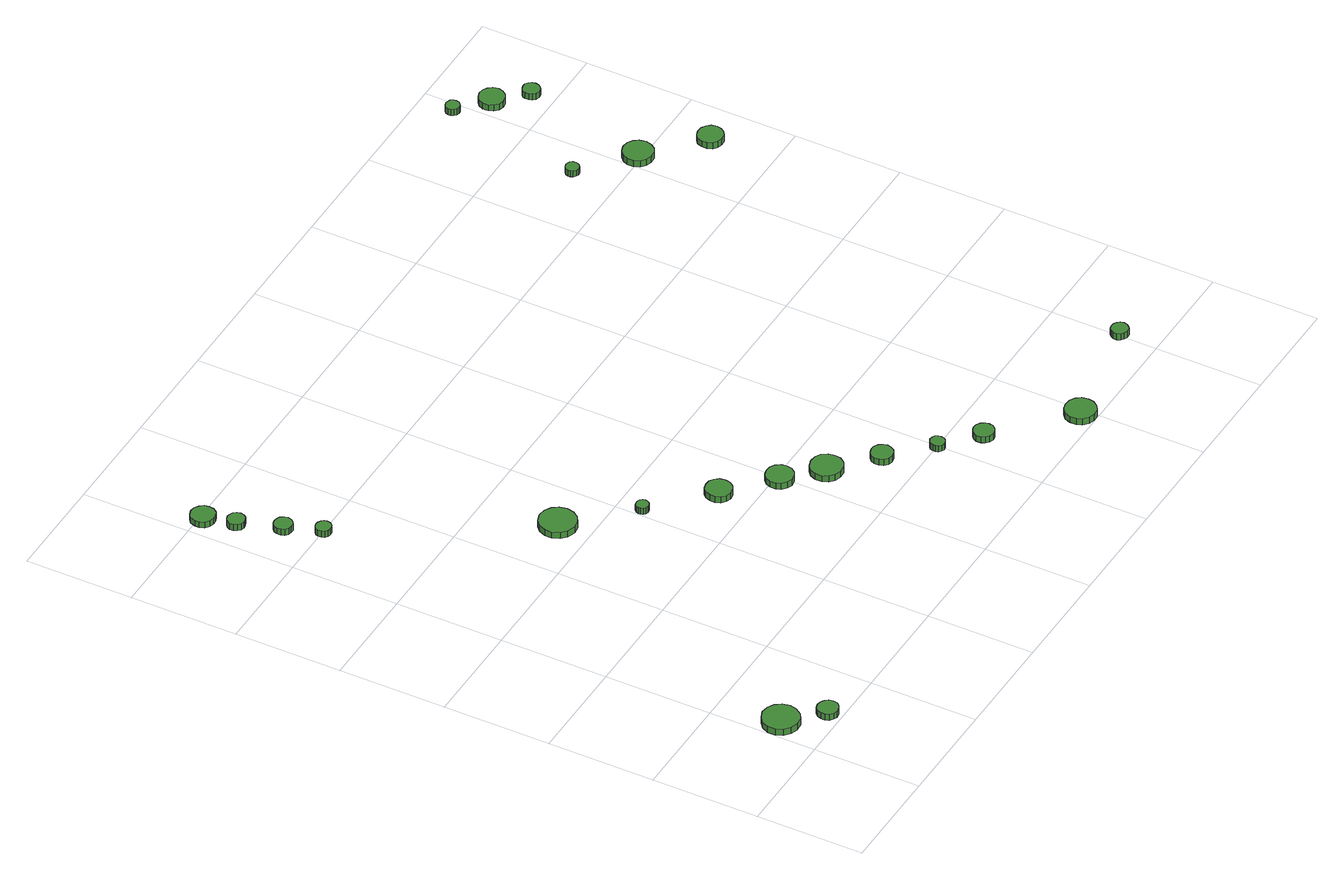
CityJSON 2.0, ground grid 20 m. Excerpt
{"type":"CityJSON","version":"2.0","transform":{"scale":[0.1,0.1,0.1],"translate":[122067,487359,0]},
"CityObjects":{
"tree1":{"type":"SolitaryVegetationObject","attributes":{"function":"something"},"geometry":[{"type":"MultiSurface","lod":"1","boundaries":[[[0,1,2,3,4,5,6,7,8,9,10,11,12,13,14]],[[15,16,17,18,19,20,21,22,23,24,25,26,27,28,29]],[[0,29,28,1]],[[1,28,27,2]],[[2,27,26,3]],[[3,26,25,4]],[[4,25,24,5]],[[5,24,23,6]],[[6,23,22,7]],[[7,22,21,8]],[[8,21,20,9]],[[9,20,19,10]],[[10,19,18,11]],[[11,18,17,12]],[[12,17,16,13]],[[13,16,15,14]],[[14,15,29,0]]]}]},
"tree2":{"type":"SolitaryVegetationObject","attributes":{"function":"something"},"geometry":[{"type":"MultiSurface","lod":"1","boundaries":[[[30,31,32,33,34,35,36,37,38,39,40,41,42,43,44]],[[45,46,47,48,49,50,51,52,53,54,55,56,57,58,59]],[[30,59,58,31]],[[31,58,57,32]],[[32,57,56,33]],[[33,56,55,34]],[[34,55,54,35]],[[35,54,53,36]],[[36,53,52,37]],[[37,52,51,38]],[[38,51,50,39]],[[39,50,49,40]],[[40,49,48,41]],[[41,48,47,42]],[[42,47,46,43]],[[43,46,45,44]],[[44,45,59,30]]]}]},
"tree3":{"type":"SolitaryVegetationObject","attributes":{"function":"something"},"geometry":[{"type":"MultiSurface","lod":"1","boundaries":[[[60,61,62,63,64,65,66,67,68,69,70,71,72,73,74]],[[75,76,77,78,79,80,81,82,83,84,85,86,87,88,89]],[[60,89,88,61]],[[61,88,87,62]],[[62,87,86,63]],[[63,86,85,64]],[[64,85,84,65]],[[65,84,83,66]],[[66,83,82,67]],[[67,82,81,68]],[[68,81,80,69]],[[69,80,79,70]],[[70,79,78,71]],[[71,78,77,72]],[[72,77,76,73]],[[73,76,75,74]],[[74,75,89,60]]]}]},
"tree4":{"type":"SolitaryVegetationObject","attributes":{"function":"something"},"geometry":[{"type":"MultiSurface","lod":"1","boundaries":[[[90,91,92,93,94,95,96,97,98,99,100,101,102,103,104]],[[105,106,107,108,109,110,111,112,113,114,115,116,117,118,119]],[[90,119,118,91]],[[91,118,117,92]],[[92,117,116,93]],[[93,116,115,94]],[[94,115,114,95]],[[95,114,113,96]],[[96,113,112,97]],[[97,112,111,98]],[[98,111,110,99]],[[99,110,109,100]],[[100,109,108,101]],[[101,108,107,102]],[[102,107,106,103]],[[103,106,105,104]],[[104,105,119,90]]]}]},
"tree5":{"type":"SolitaryVegetationObject","attributes":{"function":"something"},"geometry":[{"type":"MultiSurface","lod":"1","boundaries":[[[120,121,122,123,124,125,126,127,128,129,130,131,132,133,134]],[[135,136,137,138,139,140,141,142,143,144,145,146,147,148,149]],[[120,149,148,121]],[[121,148,147,122]],[[122,147,146,123]],[[123,146,145,124]],[[124,145,144,125]],[[125,144,143,126]],[[126,143,142,127]],[[127,142,141,128]],[[128,141,140,129]],[[129,140,139,130]],[[130,139,138,131]],[[131,138,137,132]],[[132,137,136,133]],[[133,136,135,134]],[[134,135,149,120]]]}]},
"tree6":{"type":"SolitaryVegetationObject","attributes":{"function":"something"},"geometry":[{"type":"MultiSurface","lod":"1","boundaries":[[[150,151,152,153,154,155,156,157,158,159,160,161,162,163,164]],[[165,166,167,168,169,170,171,172,173,174,175,176,177,178,179]],[[150,179,178,151]],[[151,178,177,152]],[[152,177,176,153]],[[153,176,175,154]],[[154,175,174,155]],[[155,174,173,156]],[[156,173,172,157]],[[157,172,171,158]],[[158,171,170,159]],[[159,170,169,160]],[[160,169,168,161]],[[161,168,167,162]],[[162,167,166,163]],[[163,166,165,164]],[[164,165,179,150]]]}]},
"tree7":{"type":"SolitaryVegetationObject","attributes":{"function":"something"},"geometry":[{"type":"MultiSurface","lod":"1","boundaries":[[[180,181,182,183,184,185,186,187,188,189,190,191,192,193,194]],[[195,196,197,198,199,200,201,202,203,204,205,206,207,208,209]],[[180,209,208,181]],[[181,208,207,182]],[[182,207,206,183]],[[183,206,205,184]],[[184,205,204,185]],[[185,204,203,186]],[[186,203,202,187]],[[187,202,201,188]],[[188,201,200,189]],[[189,200,199,190]],[[190,199,198,191]],[[191,198,197,192]],[[192,197,196,193]],[[193,196,195,194]],[[194,195,209,180]]]}]},
"tree8":{"type":"SolitaryVegetationObject","attributes":{"function":"something"},"geometry":[{"type":"MultiSurface","lod":"1","boundaries":[[[210,211,212,213,214,215,216,217,218,219,220,221,222,223,224]],[[225,226,227,228,229,230,231,232,233,234,235,236,237,238,239]],[[210,239,238,211]],[[211,238,237,212]],[[212,237,236,213]],[[213,236,235,214]],[[214,235,234,215]],[[215,234,233,216]],[[216,233,232,217]],[[217,232,231,218]],[[218,231,230,219]],[[219,230,229,220]],[[220,229,228,221]],[[221,228,227,222]],[[222,227,226,223]],[[223,226,225,224]],[[224,225,239,210]]]}]},
"tree9":{"type":"SolitaryVegetationObject","attributes":{"function":"something"},"geometry":[{"type":"MultiSurface","lod":"1","boundaries":[[[240,241,242,243,244,245,246,247,248,249,250,251,252,253,254]],[[255,256,257,258,259,260,261,262,263,264,265,266,267,268,269]],[[240,269,268,241]],[[241,268,267,242]],[[242,267,266,243]],[[243,266,265,244]],[[244,265,264,245]],[[245,264,263,246]],[[246,263,262,247]],[[247,262,261,248]],[[248,261,260,249]],[[249,260,259,250]],[[250,259,258,251]],[[251,258,257,252]],[[252,257,256,253]],[[253,256,255,254]],[[254,255,269,240]]]}]},
"tree10":{"type":"SolitaryVegetationObject","attributes":{"function":"something"},"geometry":[{"type":"MultiSurface","lod":"1","boundaries":[[[270,271,272,273,274,275,276,277,278,279,280,281,282,283,284]],[[285,286,287,288,289,290,291,292,293,294,295,296,297,298,299]],[[270,299,298,271]],[[271,298,297,272]],[[272,297,296,273]],[[273,296,295,274]],[[274,295,294,275]],[[275,294,293,276]],[[276,293,292,277]],[[277,292,291,278]],[[278,291,290,279]],[[279,290,289,280]],[[280,289,288,281]],[[281,288,287,282]],[[282,287,286,283]],[[283,286,285,284]],[[284,285,299,270]]]}]},
"tree11":{"type":"SolitaryVegetationObject","attributes":{"function":"something"},"geometry":[{"type":"MultiSurface","lod":"1","boundaries":[[[300,301,302,303,304,305,306,307,308,309,310,311,312,313,314]],[[315,316,317,318,319,320,321,322,323,324,325,326,327,328,329]],[[300,329,328,301]],[[301,328,327,302]],[[302,327,326,303]],[[303,326,325,304]],[[304,325,324,305]],[[305,324,323,306]],[[306,323,322,307]],[[307,322,321,308]],[[308,321,320,309]],[[309,320,319,310]],[[310,319,318,311]],[[311,318,317,312]],[[312,317,316,313]],[[313,316,315,314]],[[314,315,329,300]]]}]},
"tree12":{"type":"SolitaryVegetationObject","attributes":{"function":"something"},"geometry":[{"type":"MultiSurface","lod":"1","boundaries":[[[330,331,332,333,334,335,336,337,338,339,340,341,342,343,344]],[[345,346,347,348,349,350,351,352,353,354,355,356,357,358,359]],[[330,359,358,331]],[[331,358,357,332]],[[332,357,356,333]],[[333,356,355,334]],[[334,355,354,335]],[[335,354,353,336]],[[336,353,352,337]],[[337,352,351,338]],[[338,351,350,339]],[[339,350,349,340]],[[340,349,348,341]],[[341,348,347,342]],[[342,347,346,343]],[[343,346,345,344]],[[344,345,359,330]]]}]},
"tree13":{"type":"SolitaryVegetationObject","attributes":{"function":"something"},"geometry":[{"type":"MultiSurface","lod":"1","boundaries":[[[360,361,362,363,364,365,366,367,368,369,370,371,372,373,374]],[[375,376,377,378,379,380,381,382,383,384,385,386,387,388,389]],[[360,389,388,361]],[[361,388,387,362]],[[362,387,386,363]],[[363,386,385,364]],[[364,385,384,365]],[[365,384,383,366]],[[366,383,382,367]],[[367,382,381,368]],[[368,381,380,369]],[[369,380,379,370]],[[370,379,378,371]],[[371,378,377,372]],[[372,377,376,373]],[[373,376,375,374]],[[374,375,389,360]]]}]},
"tree14":{"type":"SolitaryVegetationObject","attributes":{"function":"something"},"geometry":[{"type":"MultiSurface","lod":"1","boundaries":[[[390,391,392,393,394,395,396,397,398,399,400,401,402,403,404]],[[405,406,407,408,409,410,411,412,413,414,415,416,417,418,419]],[[390,419,418,391]],[[391,418,417,392]],[[392,417,416,393]],[[393,416,415,394]],[[394,415,414,395]],[[395,414,413,396]],[[396,413,412,397]],[[397,412,411,398]],[[398,411,410,399]],[[399,410,409,400]],[[400,409,408,401]],[[401,408,407,402]],[[402,407,406,403]],[[403,406,405,404]],[[404,405,419,390]]]}]},
"tree15":{"type":"SolitaryVegetationObject","attributes":{"function":"something"},"geometry":[{"type":"MultiSurface","lod":"1","boundaries":[[[420,421,422,423,424,425,426,427,428,429,430,431,432,433,434]],[[435,436,437,438,439,440,441,442,443,444,445,446,447,448,449]],[[420,449,448,421]],[[421,448,447,422]],[[422,447,446,423]],[[423,446,445,424]],[[424,445,444,425]],[[425,444,443,426]],[[426,443,442,427]],[[427,442,441,428]],[[428,441,440,429]],[[429,440,439,430]],[[430,439,438,431]],[[431,438,437,432]],[[432,437,436,433]],[[433,436,435,434]],[[434,435,449,420]]]}]},
"tree16":{"type":"SolitaryVegetationObject","attributes":{"function":"something"},"geometry":[{"type":"MultiSurface","lod":"1","boundaries":[[[450,451,452,453,454,455,456,457,458,459,460,461,462,463,464]],[[465,466,467,468,469,470,471,472,473,474,475,476,477,478,479]],[[450,479,478,451]],[[451,478,477,452]],[[452,477,476,453]],[[453,476,475,454]],[[454,475,474,455]],[[455,474,473,456]],[[456,473,472,457]],[[457,472,471,458]],[[458,471,470,459]],[[459,470,469,460]],[[460,469,468,461]],[[461,468,467,462]],[[462,467,466,463]],[[463,466,465,464]],[[464,465,479,450]]]}]},
"tree17":{"type":"SolitaryVegetationObject","attributes":{"function":"something"},"geometry":[{"type":"MultiSurface","lod":"1","boundaries":[[[480,481,482,483,484,485,486,487,488,489,490,491,492,493,494]],[[495,496,497,498,499,500,501,502,503,504,505,506,507,508,509]],[[480,509,508,481]],[[481,508,507,482]],[[482,507,506,483]],[[483,506,505,484]],[[484,505,504,485]],[[485,504,503,486]],[[486,503,502,487]],[[487,502,501,488]],[[488,501,500,489]],[[489,500,499,490]],[[490,499,498,491]],[[491,498,497,492]],[[492,497,496,493]],[[493,496,495,494]],[[494,495,509,480]]]}]},
"tree18":{"type":"SolitaryVegetationObject","attributes":{"function":"something"},"geometry":[{"type":"MultiSurface","lod":"1","boundaries":[[[510,511,512,513,514,515,516,517,518,519,520,521,522,523,524]],[[525,526,527,528,529,530,531,532,533,534,535,536,537,538,539]],[[510,539,538,511]],[[511,538,537,512]],[[512,537,536,513]],[[513,536,535,514]],[[514,535,534,515]],[[515,534,533,516]],[[516,533,532,517]],[[517,532,531,518]],[[518,531,530,519]],[[519,530,529,520]],[[520,529,528,521]],[[521,528,527,522]],[[522,527,526,523]],[[523,526,525,524]],[[524,525,539,510]]]}]},
"tree19":{"type":"SolitaryVegetationObject","attributes":{"function":"something"},"geometry":[{"type":"MultiSurface","lod":"1","boundaries":[[[540,541,542,543,544,545,546,547,548,549,550,551,552,553,554]],[[555,556,557,558,559,560,561,562,563,564,565,566,567,568,569]],[[540,569,568,541]],[[541,568,567,542]],[[542,567,566,543]],[[543,566,565,544]],[[544,565,564,545]],[[545,564,563,546]],[[546,563,562,547]],[[547,562,561,548]],[[548,561,560,549]],[[549,560,559,550]],[[550,559,558,551]],[[551,558,557,552]],[[552,557,556,553]],[[553,556,555,554]],[[554,555,569,540]]]}]},
"tree20":{"type":"SolitaryVegetationObject","attributes":{"function":"something"},"geometry":[{"type":"MultiSurface","lod":"1","boundaries":[[[570,571,572,573,574,575,576,577,578,579,580,581,582,583,584]],[[585,586,587,588,589,590,591,592,593,594,595,596,597,598,599]],[[570,599,598,571]],[[571,598,597,572]],[[572,597,596,573]],[[573,596,595,574]],[[574,595,594,575]],[[575,594,593,576]],[[576,593,592,577]],[[577,592,591,578]],[[578,591,590,579]],[[579,590,589,580]],[[580,589,588,581]],[[581,588,587,582]],[[582,587,586,583]],[[583,586,585,584]],[[584,585,599,570]]]}]},
"tree21":{"type":"SolitaryVegetationObject","attributes":{"function":"something"},"geometry":[{"type":"MultiSurface","lod":"1","boundaries":[[[600,601,602,603,604,605,606,607,608,609,610,611,612,613,614]],[[615,616,617,618,619,620,621,622,623,624,625,626,627,628,629]],[[600,629,628,601]],[[601,628,627,602]],[[602,627,626,603]],[[603,626,625,604]],[[604,625,624,605]],[[605,624,623,606]],[[606,623,622,607]],[[607,622,621,608]],[[608,621,620,609]],[[609,620,619,610]],[[610,619,618,611]],[[611,618,617,612]],[[612,617,616,613]],[[613,616,615,614]],[[614,615,629,600]]]}]},
"tree22":{"type":"SolitaryVegetationObject","attributes":{"function":"something"},"geometry":[{"type":"MultiSurface","lod":"1","boundaries":[[[630,631,632,633,634,635,636,637,638,639,640,641,642,643,644]],[[645,646,647,648,649,650,651,652,653,654,655,656,657,658,659]],[[630,659,658,631]],[[631,658,657,632]],[[632,657,656,633]],[[633,656,655,634]],[[634,655,654,635]],[[635,654,653,636]],[[636,653,652,637]],[[637,652,651,638]],[[638,651,650,639]],[[639,650,649,640]],[[640,649,648,641]],[[641,648,647,642]],[[642,647,646,643]],[[643,646,645,644]],[[644,645,659,630]]]}]}
},
"vertices":[
[67,82,17],[64,96,17],[56,107,17],[44,114,17],[30,116,17],[17,111,17],[6,102,17],[0,89,17],[0,75,17],[6,63,17],[17,53,17],[30,49,17],[44,50,17],[56,57,17],[64,69,17],[64,69,4],[56,57,4],[44,50,4],[30,49,4],[17,53,4],[6,63,4],[0,75,4],[0,89,4],[6,102,4],[17,111,4],[30,116,4],[44,114,4],[56,107,4],[64,96,4],[67,82,4],
[113,25,16],[112,33,16],[107,39,16],[100,43,16],[92,44,16],[85,42,16],[79,36,16],[76,29,16],[76,21,16],[79,14,16],[85,9,16],[92,6,16],[100,7,16],[107,11,16],[112,17,16],[112,17,3],[107,11,3],[100,7,3],[92,6,3],[85,9,3],[79,14,3],[76,21,3],[76,29,3],[79,36,3],[85,42,3],[92,44,3],[100,43,3],[107,39,3],[112,33,3],[113,25,3],
[70,1137,15],[68,1144,15],[64,1149,15],[58,1152,15],[52,1153,15],[45,1151,15],[40,1147,15],[37,1140,15],[37,1134,15],[40,1128,15],[45,1123,15],[52,1121,15],[58,1122,15],[64,1125,15],[68,1130,15],[68,1130,2],[64,1125,2],[58,1122,2],[52,1121,2],[45,1123,2],[40,1128,2],[37,1134,2],[37,1140,2],[40,1147,2],[45,1151,2],[52,1153,2],[58,1152,2],[64,1149,2],[68,1144,2],[70,1137,2],
[59,1192,15],[58,1201,15],[52,1208,15],[44,1213,15],[35,1214,15],[26,1211,15],[19,1205,15],[16,1196,15],[16,1187,15],[19,1179,15],[26,1173,15],[35,1170,15],[44,1171,15],[52,1175,15],[58,1183,15],[58,1183,3],[52,1175,3],[44,1171,3],[35,1170,3],[26,1173,3],[19,1179,3],[16,1187,3],[16,1196,3],[19,1205,3],[26,1211,3],[35,1214,3],[44,1213,3],[52,1208,3],[58,1201,3],[59,1192,3],
[99,1062,14],[97,1069,14],[93,1075,14],[87,1078,14],[80,1079,14],[74,1077,14],[68,1072,14],[66,1066,14],[66,1059,14],[68,1052,14],[74,1048,14],[80,1046,14],[87,1046,14],[93,1050,14],[97,1055,14],[97,1055,1],[93,1050,1],[87,1046,1],[80,1046,1],[74,1048,1],[68,1052,1],[66,1059,1],[66,1066,1],[68,1072,1],[74,1077,1],[80,1079,1],[87,1078,1],[93,1075,1],[97,1069,1],[99,1062,1],
[121,999,15],[120,1005,15],[116,1009,15],[111,1012,15],[105,1013,15],[100,1011,15],[95,1007,15],[93,1002,15],[93,996,15],[95,990,15],[100,986,15],[105,985,15],[111,985,15],[116,988,15],[120,993,15],[120,993,2],[116,988,2],[111,985,2],[105,985,2],[100,986,2],[95,990,2],[93,996,2],[93,1002,2],[95,1007,2],[100,1011,2],[105,1013,2],[111,1012,2],[116,1009,2],[120,1005,2],[121,999,2],
[337,657,21],[334,671,21],[326,682,21],[314,689,21],[300,691,21],[286,686,21],[276,677,21],[270,664,21],[270,650,21],[276,637,21],[286,628,21],[300,623,21],[314,625,21],[326,632,21],[334,643,21],[334,643,8],[326,632,8],[314,625,8],[300,623,8],[286,628,8],[276,637,8],[270,650,8],[270,664,8],[276,677,8],[286,686,8],[300,691,8],[314,689,8],[326,682,8],[334,671,8],[337,657,8],
[425,555,16],[424,560,16],[421,564,16],[417,566,16],[412,566,16],[407,565,16],[404,562,16],[402,557,16],[402,553,16],[404,548,16],[407,545,16],[412,543,16],[417,544,16],[421,546,16],[424,550,16],[424,550,3],[421,546,3],[417,544,3],[412,543,3],[407,545,3],[404,548,3],[402,553,3],[402,557,3],[404,562,3],[407,565,3],[412,566,3],[417,566,3],[421,564,3],[424,560,3],[425,555,3],
[537,463,15],[535,473,15],[529,481,15],[521,486,15],[511,487,15],[501,484,15],[494,477,15],[490,468,15],[490,458,15],[494,449,15],[501,442,15],[511,439,15],[521,440,15],[529,445,15],[535,453,15],[535,453,2],[529,445,2],[521,440,2],[511,439,2],[501,442,2],[494,449,2],[490,458,2],[490,468,2],[494,477,2],[501,484,2],[511,487,2],[521,486,2],[529,481,2],[535,473,2],[537,463,2],
[619,390,15],[617,400,15],[611,409,15],[602,414,15],[592,415,15],[582,412,15],[574,405,15],[570,395,15],[570,385,15],[574,376,15],[582,369,15],[592,365,15],[602,367,15],[611,372,15],[617,380,15],[617,380,2],[611,372,2],[602,367,2],[592,365,2],[582,369,2],[574,376,2],[570,385,2],[570,395,2],[574,405,2],[582,412,2],[592,415,2],[602,414,2],[611,409,2],[617,400,2],[619,390,2],
[683,333,14],[681,345,14],[674,355,14],[663,361,14],[651,362,14],[639,358,14],[630,350,14],[625,339,14],[625,327,14],[630,316,14],[639,308,14],[651,304,14],[663,305,14],[674,311,14],[681,321,14],[681,321,1],[674,311,1],[663,305,1],[651,304,1],[639,308,1],[630,316,1],[625,327,1],[625,339,1],[630,350,1],[639,358,1],[651,362,1],[663,361,1],[674,355,1],[681,345,1],[683,333,1],
[748,267,15],[746,275,15],[741,282,15],[734,286,15],[726,287,15],[718,284,15],[711,279,15],[708,271,15],[708,263,15],[711,255,15],[718,249,15],[726,247,15],[734,248,15],[741,252,15],[746,259,15],[746,259,2],[741,252,2],[734,248,2],[726,247,2],[718,249,2],[711,255,2],[708,263,2],[708,271,2],[711,279,2],[718,284,2],[726,287,2],[734,286,2],[741,282,2],[746,275,2],[748,267,2],
[812,200,14],[811,205,14],[808,210,14],[803,212,14],[797,213,14],[792,211,14],[788,208,14],[786,202,14],[786,197,14],[788,192,14],[792,188,14],[797,186,14],[803,187,14],[808,190,14],[811,194,14],[811,194,1],[808,190,1],[803,187,1],[797,186,1],[792,188,1],[788,192,1],[786,197,1],[786,202,1],[788,208,1],[792,211,1],[797,213,1],[803,212,1],[808,210,1],[811,205,1],[812,200,1],
[880,145,14],[879,152,14],[874,159,14],[867,163,14],[859,164,14],[852,161,14],[846,156,14],[843,149,14],[843,141,14],[846,134,14],[852,128,14],[859,126,14],[867,127,14],[874,131,14],[879,137,14],[879,137,1],[874,131,1],[867,127,1],[859,126,1],[852,128,1],[846,134,1],[843,141,1],[843,149,1],[846,156,1],[852,161,1],[859,164,1],[867,163,1],[874,159,1],[879,152,1],[880,145,1],
[1015,28,16],[1013,40,16],[1006,49,16],[996,55,16],[984,56,16],[973,53,16],[964,45,16],[960,34,16],[960,22,16],[964,12,16],[973,4,16],[984,0,16],[996,1,16],[1006,7,16],[1013,17,16],[1013,17,3],[1006,7,3],[996,1,3],[984,0,3],[973,4,3],[964,12,3],[960,22,3],[960,34,3],[964,45,3],[973,53,3],[984,56,3],[996,55,3],[1006,49,3],[1013,40,3],[1015,28,3],
[1220,71,16],[1218,78,16],[1214,83,16],[1209,86,16],[1202,87,16],[1196,85,16],[1191,81,16],[1188,75,16],[1188,68,16],[1191,62,16],[1196,58,16],[1202,56,16],[1209,56,16],[1214,60,16],[1218,65,16],[1218,65,3],[1214,60,3],[1209,56,3],[1202,56,3],[1196,58,3],[1191,62,3],[1188,68,3],[1188,75,3],[1191,81,3],[1196,85,3],[1202,87,3],[1209,86,3],[1214,83,3],[1218,78,3],[1220,71,3],
[1139,1079,24],[1138,1084,24],[1135,1088,24],[1131,1090,24],[1126,1091,24],[1121,1089,24],[1117,1086,24],[1115,1081,24],[1115,1076,24],[1117,1071,24],[1121,1068,24],[1126,1066,24],[1131,1067,24],[1135,1070,24],[1138,1074,24],[1138,1074,11],[1135,1070,11],[1131,1067,11],[1126,1066,11],[1121,1068,11],[1117,1071,11],[1115,1076,11],[1115,1081,11],[1117,1086,11],[1121,1089,11],[1126,1091,11],[1131,1090,11],[1135,1088,11],[1138,1084,11],[1139,1079,11],
[1244,1001,24],[1241,1013,24],[1235,1022,24],[1225,1028,24],[1213,1029,24],[1202,1025,24],[1194,1018,24],[1189,1007,24],[1189,996,24],[1194,985,24],[1202,978,24],[1213,974,24],[1225,975,24],[1235,981,24],[1241,990,24],[1241,990,11],[1235,981,11],[1225,975,11],[1213,974,11],[1202,978,11],[1194,985,11],[1189,996,11],[1189,1007,11],[1194,1018,11],[1202,1025,11],[1213,1029,11],[1225,1028,11],[1235,1022,11],[1241,1013,11],[1244,1001,11],
[1184,1332,25],[1183,1337,25],[1180,1342,25],[1175,1344,25],[1170,1345,25],[1165,1343,25],[1161,1340,25],[1159,1335,25],[1159,1329,25],[1161,1325,25],[1165,1321,25],[1170,1319,25],[1175,1320,25],[1180,1323,25],[1183,1327,25],[1183,1327,12],[1180,1323,12],[1175,1320,12],[1170,1319,12],[1165,1321,12],[1161,1325,12],[1159,1329,12],[1159,1335,12],[1161,1340,12],[1165,1343,12],[1170,1345,12],[1175,1344,12],[1180,1342,12],[1183,1337,12],[1184,1332,12],
[1336,915,24],[1334,925,24],[1328,932,24],[1320,937,24],[1310,938,24],[1301,935,24],[1294,929,24],[1290,920,24],[1290,910,24],[1294,901,24],[1301,895,24],[1310,892,24],[1320,893,24],[1328,898,24],[1334,906,24],[1334,906,11],[1328,898,11],[1320,893,11],[1310,892,11],[1301,895,11],[1294,901,11],[1290,910,11],[1290,920,11],[1294,929,11],[1301,935,11],[1310,938,11],[1320,937,11],[1328,932,11],[1334,925,11],[1336,915,11],
[1246,1285,25],[1244,1295,25],[1238,1302,25],[1230,1307,25],[1220,1308,25],[1211,1305,25],[1204,1299,25],[1200,1290,25],[1200,1280,25],[1204,1271,25],[1211,1265,25],[1220,1262,25],[1230,1263,25],[1238,1268,25],[1244,1276,25],[1244,1276,12],[1238,1268,12],[1230,1263,12],[1220,1262,12],[1211,1265,12],[1204,1271,12],[1200,1280,12],[1200,1290,12],[1204,1299,12],[1211,1305,12],[1220,1308,12],[1230,1307,12],[1238,1302,12],[1244,1295,12],[1246,1285,12],
[1288,1237,25],[1287,1243,25],[1283,1248,25],[1278,1252,25],[1271,1252,25],[1265,1250,25],[1260,1246,25],[1258,1240,25],[1258,1234,25],[1260,1228,25],[1265,1223,25],[1271,1221,25],[1278,1222,25],[1283,1225,25],[1287,1231,25],[1287,1231,12],[1283,1225,12],[1278,1222,12],[1271,1221,12],[1265,1223,12],[1260,1228,12],[1258,1234,12],[1258,1240,12],[1260,1246,12],[1265,1250,12],[1271,1252,12],[1278,1252,12],[1283,1248,12],[1287,1243,12],[1288,1237,12]
]}
